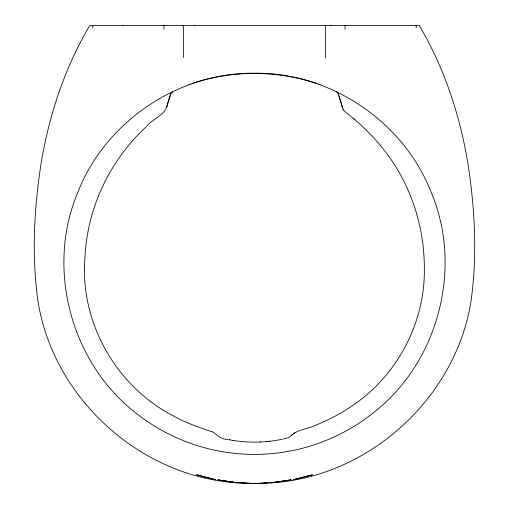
<?xml version="1.0" encoding="UTF-8"?>
<svg xmlns="http://www.w3.org/2000/svg" width="509" height="509" viewBox="0 0 509 509"><rect width="100%" height="100%" fill="white"/><g stroke="black" fill="none" stroke-linecap="round" stroke-linejoin="round"><path stroke-width="0.76" d="M123.197 25.921L123.223 25.45M194.661 25.921L194.686 25.45M227.994 439.49C221.994 439.541 217.731 435.857 213.411 432.3C199.617 427.598 185.683 422.871 172.914 415.675C115.581 386.045 79.219 321.128 85.041 256.644C87.389 207.666 109.938 160.437 145.809 127.155C151.548 119.373 163.408 116.205 166.806 106.896C168.733 101.838 168.733 95.272 172.761 91.416M166.818 106.795L166.869 106.419M170.222 95.119L170.369 94.439M166.927 106.037L167.448 103.785M170.044 96.195L169.879 96.914M169.783 97.27L168.651 100.515M167.563 103.416L167.932 102.315M170.42 94.273L170.547 93.942M168.352 101.227L168.504 100.871M170.623 93.783L170.986 93.153M283.316 439.051L288.59 437.715L292.363 434.692M291.434 435.367C298.204 429.189 308.085 429.119 316.013 425.047C330.004 419.518 343.314 412.258 355.53 403.472C398.757 373.046 425.378 320.81 424.334 267.906C424.372 224.024 409.255 180.231 381.158 146.401C372.416 135.725 362.573 125.952 351.872 117.235C348.64 113.984 343.047 111.929 342.194 106.89M294.253 433.261L295.214 432.529M293.947 433.509L293.324 433.986M188.96 84.539L189.997 84.182M192.046 83.482C232.25 70.153 276.75 70.153 316.954 83.482M294.126 479.561L297.167 478.765M290.906 450.891C320.835 445.095 349.301 431.969 373.142 412.971C437.988 362.866 463.101 268.803 431.498 193.096C404.07 121.613 330.017 71.845 253.507 73.207C177.418 72.653 104.23 122.605 77.222 193.802C45.734 270.018 71.705 364.508 137.405 414.192C160.92 432.535 188.814 445.216 218.094 450.891M284.945 480.82L269.655 482.856M290.334 450.999C266.945 455.51 242.074 455.555 218.45 450.961M282.387 439.229C264.801 442.887 246.541 443.142 228.904 439.655M278.041 481.807L272.671 482.697L274.917 482.596C371.048 474.942 455.434 397.198 470.895 302.002C477.671 254.748 474.821 206.45 467.268 159.463C458.978 112.508 443.625 66.545 419.206 25.45L89.794 25.45C65.375 66.545 50.022 112.508 41.732 159.463C34.179 206.45 31.329 254.748 38.105 302.002C53.566 397.198 137.952 474.942 234.083 482.596L239.612 482.869M279.575 481.559L281.108 481.304M269.178 441.29L269.566 441.246M266.048 441.615L266.436 441.577M270.438 482.856L273.721 482.659M268.555 482.958L254.5 483.55L242.545 483.009M260.379 442.022L260.754 442.003M274.917 482.596L254.5 483.55L240.165 482.895M266.137 483.022L264.432 483.149M265.819 483.092L254.5 483.55L234.083 482.596M244.193 483.136L244.568 483.149M243.506 483.105L243.843 483.124M235.279 482.64L238.816 482.825M239.885 482.926L240.445 482.907M233.268 440.393L233.688 440.457M227.892 481.304L229.425 481.559M230.959 481.807L236.329 482.697L224.055 480.82M229.362 439.738L229.794 439.814M211.369 431.416L211.871 431.594M319.003 84.182L320.04 84.539M336.239 91.416L338.517 94.108L342.188 106.845L341.552 103.785M353.392 118.476L354.143 119.1M337.906 93.001L338.377 93.783M343.46 110.014L343.168 109.569M338.453 93.942L338.58 94.273M340.203 100.158L338.956 96.195M340.788 101.59L340.928 101.946M341.068 102.315L341.323 103.047M338.714 94.776L338.771 95.119M331.143 25.45L331.149 25.851M183.036 25.45L183.036 25.921M416.203 25.45L416.203 27.963M345.064 25.45L345.064 29.217M325.639 25.45L325.639 58.115M183.361 25.45L183.361 57.485M163.936 25.45L163.936 29.217M92.797 25.45L92.797 27.963M312.367 474.795L293.369 479.771L312.367 474.795M291.084 479.796L273.047 482.697L291.084 479.796M235.953 482.697L217.916 479.796L235.953 482.697M215.631 479.771L196.633 474.795L215.631 479.771"/></g></svg>
